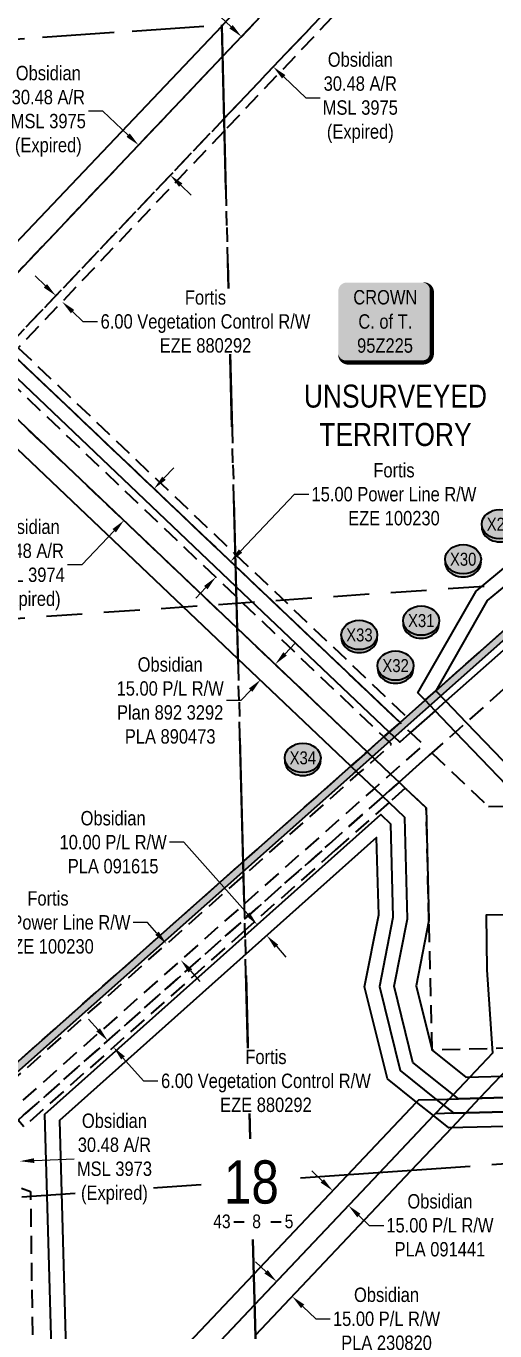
# Model space of a CAD drawing. Extents: x 624075 to 630566, y 5837004 to 5843820.
# Drawn here: x 624839 to 625165, y 5841017 to 5841924 of the extents above; entities that cross this region are included whole.
import ezdxf
from ezdxf.enums import TextEntityAlignment as Align

# ---------------------------------------------------------------- set-up
doc = ezdxf.new("R2010")
doc.units = 0
doc.header["$LTSCALE"] = 5
doc.header["$PDSIZE"] = 0.5
for name, pattern in [('foc-ACCESSROAD', [3.75, 2.5, -1.25]), ('foc-FLOWLINE', [3.75, 2.5, -1.25]), ('foc-LSD', [8, 5, -3]), ('foc-QUARTERLINE', [33, 25, -3, 2, -3]), ('foc-UNSURVEYED', [12.5, 10, -2.5])]:
    doc.linetypes.add(name, pattern=pattern)
doc.layers.get('Defpoints').update_dxf_attribs({"color": 9})
for name, color, linetype in [('10', 1, 'Continuous'), ('9', 3, 'Continuous'), ('AS-OWNER', 7, 'Continuous'), ('C-AR', 13, 'foc-ACCESSROAD'), ('C-RW', 13, 'Continuous'), ('C-WS', 13, 'foc-ACCESSROAD'), ('F-EZE', 190, 'foc-FLOWLINE'), ('L-SECLBL', 7, 'Continuous'), ('L-SECQ', 8, 'foc-QUARTERLINE'), ('L-SECTION-LSD', 7, 'foc-LSD'), ('L-UNS-T', 3, 'Continuous'), ('L-USEC', 7, 'foc-UNSURVEYED'), ('P-CROSSINGS', 250, 'Continuous'), ('P-TEMP-H', 41, 'Continuous'), ('P-TEMP_WORKSPACE', 46, 'Continuous')]:
    doc.layers.add(name, color=color, linetype=linetype)
for name, color, linetype, lineweight in [('C-AR-T', 13, 'Continuous', 9), ('C-RW-T', 13, 'Continuous', 9), ('F-EZE-T', 190, 'Continuous', 9)]:
    doc.layers.add(name, color=color, linetype=linetype, lineweight=lineweight)
doc.styles.add('80', font='ARIALN.TTF', dxfattribs={"height": 10})
doc.styles.add('80CG', font='ARIALN.TTF', dxfattribs={"height": 10})
doc.styles.add('80L', font='ARIALN.TTF', dxfattribs={"height": 10})
doc.styles.add('Crossing', font='ARIALN.TTF', dxfattribs={"height": 10})
doc.styles.add('SIMPLEX', font='ARIALN.TTF')
doc.dimstyles.new('Compass 5 000', dxfattribs={"dimscale": 5, "dimtxt": 9, "dimasz": 2, "dimexe": 0.2, "dimexo": 0.0625, "dimgap": 0.5, "dimtad": 0, "dimtih": 1, "dimtoh": 1, "dimzin": 0, "dimdsep": 46, "dimtxsty": '80CG', "dimcen": 0.1, "dimse1": 1, "dimse2": 1, "dimclrd": 256, "dimclrt": 256, "dimaunit": 1, "dimadec": 4, "dimazin": 0, "dimtfac": 0.06, "dimtofl": 0, "dimtmove": 0, "dimatfit": 1, "dimfxl": 0.2, "dimtolj": 1, "dimtzin": 0, "dimlwd": -1, "dimarcsym": 0})

# ---------------------------------------------------------------- blocks, each defined once
blk = doc.blocks.new('*D64')
at = {"layer": 'Defpoints', "color": 0, "transparency": 16777216}
for p in [(624950.94, 5841298.31), (624936.85, 5841285.82), (624960.89, 5841287.09)]:
    blk.add_point(p, dxfattribs=at)
at = {"layer": 'F-EZE-T', "transparency": 16777216}
for p, q in [((624923.58, 5841300.78), (624913.58, 5841300.78)), ((624930.22, 5841293.3), (624923.58, 5841300.78)), ((624953.44, 5841267.12), (624960.07, 5841259.63))]:
    blk.add_line(p, q, dxfattribs=at)
for points in [[(624931.47, 5841294.4), (624928.97, 5841292.19), (624936.85, 5841285.82)], [(624954.69, 5841268.22), (624952.19, 5841266.01), (624946.8, 5841274.6)]]:
    blk.add_solid(points, dxfattribs=at)
at = {"layer": 'F-EZE-T', "transparency": 16777216, "insert": (624854.44, 5841300.78), "char_height": 10, "attachment_point": 5, "style": '80CG'}
blk.add_mtext('\\A1;Fortis\\P15.00 Power Line R/W\\PEZE 100230', dxfattribs=at)
blk = doc.blocks.new('*D65')
at = {"layer": 'Defpoints', "color": 0, "transparency": 16777216}
for p in [(624981.42, 5841551.62), (625015.41, 5841519.34), (625005.07, 5841508.46)]:
    blk.add_point(p, dxfattribs=at)
at = {"layer": 'F-EZE-T', "transparency": 16777216}
for p, q in [((624988.31, 5841558.87), (625025.84, 5841598.37)), ((625025.84, 5841598.37), (625035.84, 5841598.37)), ((624964.2, 5841533.49), (624957.31, 5841526.24))]:
    blk.add_line(p, q, dxfattribs=at)
for points in [[(624987.1, 5841560.02), (624989.52, 5841557.72), (624981.42, 5841551.62)], [(624962.99, 5841534.64), (624965.41, 5841532.34), (624971.09, 5841540.74)]]:
    blk.add_solid(points, dxfattribs=at)
at = {"layer": 'F-EZE-T', "transparency": 16777216, "insert": (625094.98, 5841598.37), "char_height": 10, "attachment_point": 5, "style": '80CG'}
blk.add_mtext('\\A1;Fortis\\P15.00 Power Line R/W\\PEZE 100230', dxfattribs=at)
blk = doc.blocks.new('*D66')
at = {"layer": 'C-AR-T', "transparency": 16777216}
for p, q in [((625445.61, 5841760.42), (625438.97, 5841767.9)), ((625479.12, 5841722.64), (625485.76, 5841715.16)), ((625485.76, 5841715.16), (625495.76, 5841715.16))]:
    blk.add_line(p, q, dxfattribs=at)
for points in [[(625446.85, 5841761.52), (625444.36, 5841759.31), (625452.24, 5841752.94)], [(625480.37, 5841723.75), (625477.87, 5841721.54), (625472.48, 5841730.12)]]:
    blk.add_solid(points, dxfattribs=at)
at = {"layer": 'Defpoints', "color": 0, "transparency": 16777216}
for p in [(625452.24, 5841752.94), (624966.28, 5841321.79), (624986.52, 5841298.97)]:
    blk.add_point(p, dxfattribs=at)
at = {"layer": 'C-AR-T', "transparency": 16777216, "insert": (625523.68, 5841715.16), "char_height": 10, "attachment_point": 5, "style": '80CG'}
blk.add_mtext('\\A1;Obsidian\\P30.48 A/R\\PMSL 3158', dxfattribs=at)
blk = doc.blocks.new('*D69')
at = {"layer": 'Defpoints', "color": 0, "transparency": 16777216}
for p in [(624884.86, 5841208.78), (624899.96, 5841214.13), (624888.86, 5841204.28)]:
    blk.add_point(p, dxfattribs=at)
at = {"layer": 'F-EZE-T', "transparency": 16777216}
for p, q in [((624889.33, 5841226.11), (624882.69, 5841233.59)), ((624906.6, 5841206.66), (624920.81, 5841190.64)), ((624920.81, 5841190.64), (624930.81, 5841190.64))]:
    blk.add_line(p, q, dxfattribs=at)
for points in [[(624890.58, 5841227.22), (624888.08, 5841225.01), (624895.97, 5841218.63)], [(624907.84, 5841207.76), (624905.35, 5841205.55), (624899.96, 5841214.13)]]:
    blk.add_solid(points, dxfattribs=at)
at = {"layer": 'F-EZE-T', "transparency": 16777216, "insert": (625005.97, 5841190.64), "char_height": 10, "attachment_point": 5, "style": '80CG', "bg_fill": 3, "box_fill_scale": 1.1, "bg_fill_color": 256, "bg_fill_true_color": 13158600, "bg_fill_transparency": 0}
blk.add_mtext('\\A1;Fortis\\P6.00 Vegetation Control R/W\\PEZE 880292', dxfattribs=at)
blk = doc.blocks.new('*D71')
at = {"layer": 'C-RW-T', "transparency": 16777216}
for p, q in [((625019.3, 5841487.45), (625026.18, 5841494.71)), ((624995.37, 5841462.25), (624988.48, 5841455)), ((624988.48, 5841455), (624978.48, 5841455))]:
    blk.add_line(p, q, dxfattribs=at)
for points in [[(625018.09, 5841488.6), (625020.51, 5841486.31), (625012.41, 5841480.2)], [(624994.16, 5841463.4), (624996.58, 5841461.1), (625002.25, 5841469.5)]]:
    blk.add_solid(points, dxfattribs=at)
at = {"layer": 'Defpoints', "color": 0, "transparency": 16777216}
for p in [(624850.48, 5841633.96), (624840.32, 5841623.26), (625002.25, 5841469.5)]:
    blk.add_point(p, dxfattribs=at)
at = {"layer": 'C-RW-T', "transparency": 16777216, "insert": (624939.4, 5841455), "char_height": 10, "attachment_point": 5, "style": '80CG'}
blk.add_mtext('\\A1;Obsidian\\P15.00 P/L R/W\\PPlan 892 3292\\PPLA 890473', dxfattribs=at)
blk = doc.blocks.new('*D76')
at = {"layer": 'C-RW-T', "transparency": 16777216}
for p, q in [((624935.07, 5841609.45), (624941.96, 5841616.7)), ((624900.48, 5841573.02), (624877.91, 5841549.26)), ((624877.91, 5841549.26), (624867.91, 5841549.26))]:
    blk.add_line(p, q, dxfattribs=at)
for points in [[(624933.86, 5841610.6), (624936.28, 5841608.3), (624928.19, 5841602.2)], [(624899.27, 5841574.17), (624901.69, 5841571.87), (624907.36, 5841580.27)]]:
    blk.add_solid(points, dxfattribs=at)
at = {"layer": 'Defpoints', "color": 0, "transparency": 16777216}
for p in [(624940.16, 5841590.83), (624907.36, 5841580.27), (624919.34, 5841568.9)]:
    blk.add_point(p, dxfattribs=at)
at = {"layer": 'C-RW-T', "transparency": 16777216, "insert": (624840.01, 5841549.26), "char_height": 10, "attachment_point": 5, "style": '80CG'}
blk.add_mtext('\\A1;Obsidian\\P30.48 A/R\\PMSL 3974\\P(Expired)', dxfattribs=at)
blk = doc.blocks.new('*D115')
at = {"layer": 'C-AR-T', "transparency": 16777216}
for p, q in [((624981.72, 5841923.31), (624974.47, 5841930.2)), ((625018.33, 5841888.53), (625033.64, 5841873.97)), ((625033.64, 5841873.97), (625043.64, 5841873.97))]:
    blk.add_line(p, q, dxfattribs=at)
for points in [[(624982.86, 5841924.52), (624980.57, 5841922.1), (624988.96, 5841916.42)], [(625019.47, 5841889.73), (625017.18, 5841887.32), (625011.08, 5841895.41)]]:
    blk.add_solid(points, dxfattribs=at)
at = {"layer": 'Defpoints', "color": 0, "transparency": 16777216}
for p in [(624989.73, 5841917.23), (625011.08, 5841895.41), (625011.84, 5841896.22)]:
    blk.add_point(p, dxfattribs=at)
at = {"layer": 'C-AR-T', "transparency": 16777216, "insert": (625071.59, 5841873.97), "char_height": 10, "attachment_point": 5, "style": '80CG'}
blk.add_mtext('\\A1;Obsidian\\P30.48 A/R\\PMSL 3975\\P(Expired)', dxfattribs=at)
blk = doc.blocks.new('*D116')
at = {"layer": 'C-RW-T', "transparency": 16777216}
for p, q in [((625045.15, 5841121.17), (625037.89, 5841128.05)), ((625070.58, 5841097.12), (625077.85, 5841090.25)), ((625077.85, 5841090.25), (625087.85, 5841090.25))]:
    blk.add_line(p, q, dxfattribs=at)
for points in [[(625046.3, 5841122.38), (625044.01, 5841119.96), (625052.42, 5841114.3)], [(625071.73, 5841098.33), (625069.44, 5841095.91), (625063.32, 5841103.99)]]:
    blk.add_solid(points, dxfattribs=at)
at = {"layer": 'Defpoints', "color": 0, "transparency": 16777216}
for p in [(625054.24, 5841116.22), (625063.32, 5841103.99), (625065.13, 5841105.91)]:
    blk.add_point(p, dxfattribs=at)
at = {"layer": 'C-RW-T', "transparency": 16777216, "insert": (625126.93, 5841090.25), "char_height": 10, "attachment_point": 5, "style": '80CG'}
blk.add_mtext('\\A1;Obsidian\\P15.00 P/L R/W\\PPLA 091441', dxfattribs=at)
blk = doc.blocks.new('*D121')
at = {"layer": 'C-RW-T', "transparency": 16777216}
for p, q in [((624844.83, 5841135.28), (624872.73, 5841136.45)), ((624793.81, 5841133.13), (624783.81, 5841132.7))]:
    blk.add_line(p, q, dxfattribs=at)
for points in [[(624793.74, 5841134.79), (624793.88, 5841131.46), (624803.8, 5841133.55)], [(624844.76, 5841136.94), (624844.9, 5841133.61), (624834.84, 5841134.85)]]:
    blk.add_solid(points, dxfattribs=at)
at = {"layer": 'Defpoints', "color": 0, "transparency": 16777216}
for p in [(624834.84, 5841134.85), (624804.27, 5841122.25), (624835.32, 5841123.56)]:
    blk.add_point(p, dxfattribs=at)
at = {"layer": 'C-RW-T', "transparency": 16777216, "insert": (624900.64, 5841136.45), "char_height": 10, "attachment_point": 5, "style": '80CG', "bg_fill": 3, "box_fill_scale": 1.1, "bg_fill_color": 256, "bg_fill_true_color": 13158600, "bg_fill_transparency": 0}
blk.add_mtext('\\A1;Obsidian\\P30.48 A/R\\PMSL 3973\\P(Expired)', dxfattribs=at)
blk = doc.blocks.new('*D122')
at = {"layer": 'C-RW-T', "transparency": 16777216}
for p, q in [((624948.83, 5841356.51), (624938.83, 5841356.51)), ((624993.28, 5841306.61), (624948.83, 5841356.51)), ((625013.24, 5841284.21), (625019.89, 5841276.74))]:
    blk.add_line(p, q, dxfattribs=at)
for points in [[(624994.52, 5841307.72), (624992.03, 5841305.51), (624999.93, 5841299.15)], [(625014.48, 5841285.32), (625011.99, 5841283.1), (625006.59, 5841291.68)]]:
    blk.add_solid(points, dxfattribs=at)
at = {"layer": 'Defpoints', "color": 0, "transparency": 16777216}
for p in [(624999.93, 5841299.15), (625000.14, 5841299.33), (625006.79, 5841291.86)]:
    blk.add_point(p, dxfattribs=at)
at = {"layer": 'C-RW-T', "transparency": 16777216, "insert": (624899.75, 5841356.51), "char_height": 10, "attachment_point": 5, "style": '80CG'}
blk.add_mtext('\\A1;Obsidian\\P10.00 P/L R/W\\PPLA 091615', dxfattribs=at)
blk = doc.blocks.new('L-SECLBL')
at = {"layer": '9', "color": 7}
for p, q in [((-5.08, -27.83), (-12.29, -27.83)), ((20.7, -27.83), (13.5, -27.83))]:
    blk.add_line(p, q, dxfattribs=at)
at = {"layer": '10', "color": 2, "style": 'SIMPLEX'}
blk.add_attdef('SEC', text='', height=30, dxfattribs=at).set_placement((0, 0), align=Align.MIDDLE)
at = {"layer": '10', "color": 5, "style": '80L'}
blk.add_attdef('TWP', text='', height=9.5, dxfattribs=at).set_placement((-14.43, -27.37), align=Align.MIDDLE_RIGHT)
blk.add_attdef('RGE', text='', height=9.5, dxfattribs=at).set_placement((3.62, -27.37), align=Align.MIDDLE_CENTER)
blk.add_attdef('MER', text='', height=9.5, dxfattribs=at).set_placement((23.17, -27.37), align=Align.MIDDLE_LEFT)
blk = doc.blocks.new('*D137')
at = {"layer": 'Defpoints', "color": 0, "transparency": 16777216}
for p in [(624859.02, 5841735.37), (624864.28, 5841732.2), (624863.37, 5841731.24)]:
    blk.add_point(p, dxfattribs=at)
at = {"layer": 'F-EZE-T', "transparency": 16777216}
for p, q in [((624852.68, 5841743.22), (624845.43, 5841750.11)), ((624871.53, 5841725.31), (624878.78, 5841718.42)), ((624878.78, 5841718.42), (624888.78, 5841718.42))]:
    blk.add_line(p, q, dxfattribs=at)
for points in [[(624853.83, 5841744.43), (624851.53, 5841742.01), (624859.93, 5841736.33)], [(624872.68, 5841726.52), (624870.39, 5841724.1), (624864.28, 5841732.2)]]:
    blk.add_solid(points, dxfattribs=at)
at = {"layer": 'F-EZE-T', "transparency": 16777216, "insert": (624963.94, 5841718.42), "char_height": 10, "attachment_point": 5, "style": '80CG', "bg_fill": 3, "box_fill_scale": 1.1, "bg_fill_color": 256, "bg_fill_true_color": 13158600, "bg_fill_transparency": 0}
blk.add_mtext('\\A1;Fortis\\P6.00 Vegetation Control R/W\\PEZE 880292', dxfattribs=at)
blk = doc.blocks.new('*U130')
h = blk.add_hatch(color=255)
edge = h.paths.add_edge_path()
edge.add_line((-26.5, -28.5), (26.5, -28.5))
edge.add_arc((26.5, -22.5), 6, 270, 360)
edge.add_line((32.5, -22.5), (32.5, 21))
edge.add_arc((26.5, 21), 6, 0, 90)
edge.add_line((26.5, 27), (-26.5, 27))
edge.add_arc((-26.5, 21), 6, 90, 180)
edge.add_line((-32.5, 21), (-32.5, -22.5))
edge.add_arc((-26.5, -22.5), 6, 180, 270)
at = {"color": 14, "flags": 128}
blk.add_lwpolyline([(-26.5, -28.5, 3, 3, 0), (26.5, -28.5, 3, 3, 0.414214), (32.5, -22.5, 3, 3, 0), (32.5, 21, 3, 0, 0.414214), (26.5, 27, 0, 0, 0), (-26.5, 27, 0, 0, 0.414214), (-32.5, 21, 0, 0, 0), (-32.5, -22.5, 0, 3, 0.414214)], format="xyseb", close=True, dxfattribs=at)
at = {"color": 14, "style": '80'}
blk.add_attdef('ENTER_TEXT_001', (-26.85, -4.92), '', height=10, dxfattribs=at)
blk = doc.blocks.new('xing2')
h = blk.add_hatch(color=50)
h.dxf.hatch_style = 1
edge = h.paths.add_edge_path()
edge.add_ellipse((0, 0), major_axis=(-12.5, 0), ratio=0.816297, start_angle=0, end_angle=360)
h = blk.add_hatch(color=250)
h.dxf.hatch_style = 1
edge = h.paths.add_edge_path()
edge.add_ellipse((0, -2.05), major_axis=(-12.5, 0), ratio=0.816297, start_angle=0, end_angle=180)
edge.add_line((12.5, -2.05), (12.5, 0))
edge.add_ellipse((0, 0), major_axis=(-12.5, 0), ratio=0.816297, start_angle=0, end_angle=180, ccw=False)
edge.add_line((-12.5, 0), (-12.5, -2.05))
at = {"color": 250}
blk.add_ellipse((0, 0), major_axis=(-12.5, 0), ratio=0.816297, dxfattribs=at)
blk.add_ellipse((0, -2.05), major_axis=(-12.5, 0), ratio=0.816297, start_param=0, end_param=3.141593, dxfattribs=at)
at = {"color": 250, "style": 'Crossing'}
blk.add_attdef('CROSSING', text='', height=9, dxfattribs=at).set_placement((0.09, 0.02), align=Align.MIDDLE_CENTER)
at = {"color": 250, "style": 'Crossing', "flags": 1}
for tag, p in [('OWNER', (0.09, -12.49)), ('DESCRIPTION', (0.09, -25.77)), ('LOCATION', (0.09, -39.3)), ('DWG_REF', (0.09, -52.84))]:
    blk.add_attdef(tag, text='', height=9, dxfattribs=at).set_placement(p, align=Align.MIDDLE_CENTER)
blk = doc.blocks.new('*D212')
at = {"layer": 'C-RW-T', "transparency": 16777216}
for p, q in [((625006.08, 5841058.04), (624998.82, 5841064.92)), ((625031.52, 5841033.98), (625040.73, 5841025.27)), ((625040.73, 5841025.27), (625050.73, 5841025.27))]:
    blk.add_line(p, q, dxfattribs=at)
for points in [[(625007.23, 5841059.25), (625004.94, 5841056.83), (625013.35, 5841051.17)], [(625032.66, 5841035.2), (625030.37, 5841032.77), (625024.25, 5841040.86)]]:
    blk.add_solid(points, dxfattribs=at)
at = {"layer": 'Defpoints', "color": 0, "transparency": 16777216}
for p in [(625035.74, 5841074.84), (625046.64, 5841064.53), (625024.25, 5841040.86)]:
    blk.add_point(p, dxfattribs=at)
at = {"layer": 'C-RW-T', "transparency": 16777216, "insert": (625089.81, 5841025.27), "char_height": 10, "attachment_point": 5, "style": '80CG'}
blk.add_mtext('\\A1;Obsidian\\P15.00 P/L R/W\\PPLA 230820', dxfattribs=at)
blk = doc.blocks.new('*D215')
at = {"layer": 'C-AR-T', "transparency": 16777216}
for p, q in [((624892.63, 5841864.58), (624882.63, 5841864.58)), ((624910.16, 5841847.94), (624892.63, 5841864.58)), ((624946.76, 5841813.2), (624954.01, 5841806.31))]:
    blk.add_line(p, q, dxfattribs=at)
for points in [[(624911.31, 5841849.15), (624909.01, 5841846.73), (624917.41, 5841841.06)], [(624947.91, 5841814.41), (624945.61, 5841811.99), (624939.51, 5841820.08)]]:
    blk.add_solid(points, dxfattribs=at)
at = {"layer": 'Defpoints', "color": 0, "transparency": 16777216}
for p in [(624917.41, 5841841.06), (624919.94, 5841843.72), (624942.03, 5841822.75)]:
    blk.add_point(p, dxfattribs=at)
at = {"layer": 'C-AR-T', "transparency": 16777216, "insert": (624854.68, 5841864.58), "char_height": 10, "attachment_point": 5, "style": '80CG'}
blk.add_mtext('\\A1;Obsidian\\P30.48 A/R\\PMSL 3975\\P(Expired)', dxfattribs=at)

msp = doc.modelspace()

# ---------------------------------------------------------------- hatches: boundary and pattern name
at = {"layer": 'P-TEMP-H'}
h = msp.add_hatch(color=256, dxfattribs=at)
h.dxf.hatch_style = 1
h.paths.add_polyline_path([(626146.972, 5837443.751), (626146.972, 5837438.753), (626166.965, 5837438.753), (626224.004, 5837431.653), (626243.169, 5837585.622), (626233.959, 5837949.053), (626231.8, 5838034.23), (626231.637, 5838044.604), (626217.476, 5838047.906), (626192.914, 5838053.632), (626168.224, 5838059.389), (626148.846, 5838064.598), (626126.735, 5838070.541), (626120.02, 5838073.358), (626066.392, 5838095.862), (626034.974, 5838117.397), (626016.465, 5838143.526), (626006.745, 5838177.961), (626001.353, 5838249.593), (625977.662, 5838378.714), (625947.35, 5838459.403), (625904.912, 5838538.206), (625897.192, 5838552.542), (625873.592, 5838582.481), (625863.508, 5838595.275), (625834.479, 5838617.974), (625827.535, 5838623.403), (625820.979, 5838625.255), (625789.861, 5838634.045), (625788.714, 5838634.369), (625756.415, 5838643.492), (625740.16, 5838648.083), (625710.207, 5838671.474), (625705.365, 5838696.723), (625702.97, 5838732.53), (625698.478, 5838799.717), (625692.894, 5838854.433), (625685.696, 5838889.503), (625669.945, 5838919.941), (625615.201, 5838963.715), (625535.375, 5839015.448), (625523.932, 5839030.241), (625499.608, 5839095.12), (625469.377, 5839178.902), (625441.079, 5839232.735), (625434.25, 5839245.727), (625426.315, 5839265.348), (625424.704, 5839269.331), (625413.136, 5839297.937), (625412.539, 5839299.411), (625224.707, 5839504.989), (625132.612, 5839605.789), (625122.618, 5839616.727), (625068.186, 5839676.304), (625054.684, 5839691.083), (625031.923, 5839715.997), (624532.487, 5840262.62), (624506.503, 5840291.058), (624434.39, 5840369.985), (624424.273, 5840381.058), (624365.831, 5840445.021), (624352.844, 5840459.231), (624392.625, 5840495.53), (624409.07, 5840512.876), (624501.284, 5840555.496), (624522.002, 5840577.34), (624812.151, 5840884.072), (624815.187, 5840926.185), (624808.861, 5841137.063), (624807.821, 5841174.517), (625068.366, 5841405.676), (625067.508, 5841404.923), (625187.406, 5841511.282), (625331.524, 5841639.139), (625678.972, 5841947.4), (625954.053, 5842191.456), (626028.823, 5842257.79), (626289.176, 5842488.777), (626597.923, 5842762.709), (626601.125, 5842765.55), (626871.997, 5843005.873), (627013.797, 5843131.681), (627394.954, 5843469.852), (627476.425, 5843542.136), (627579.461, 5843629.016), (627595.899, 5843609.521), (627807.119, 5843368.502), (627912.819, 5843406.904), (627967.027, 5843414.89), (628230.311, 5843232.542), (628315.153, 5843173.781), (628393.275, 5843122.374), (628460.671, 5843078.024), (628653.288, 5843395.538), (628765.077, 5843342.231), (628887.206, 5843339.246), (629211.708, 5843376.773), (629377.481, 5843423.741), (629453.63, 5843473.599), (629463.418, 5843558.632), (629455.324, 5843594.326), (629450.449, 5843593.221), (629458.355, 5843558.357), (629448.933, 5843476.497), (629375.383, 5843428.342), (629210.734, 5843381.692), (628886.979, 5843344.252), (628766.266, 5843347.201), (628651.36, 5843401.995), (628459.087, 5843085.049), (628396.049, 5843126.532), (628317.95, 5843177.924), (628233.157, 5843236.651), (627968.251, 5843420.123), (627911.589, 5843411.774), (627808.625, 5843374.367), (627599.69, 5843612.78), (627580.109, 5843636.002), (627473.155, 5843545.916), (627391.636, 5843473.591), (627010.48, 5843135.42), (626868.68, 5843009.612), (626598.043, 5842769.497), (626285.859, 5842492.516), (626025.506, 5842261.529), (625950.736, 5842195.195), (625675.655, 5841951.138), (625328.207, 5841642.878), (625196.525, 5841526.047), (625103.713, 5841443.718), (625099.206, 5841439.719), (625091.65, 5841433.016), (625087.931, 5841429.729), (625080.041, 5841422.752), (625076.282, 5841419.429), (625065.049, 5841409.415), (624802.76, 5841176.709), (624803.865, 5841136.919), (624810.183, 5840926.29), (624807.294, 5840886.21), (624518.371, 5840580.774), (624498.317, 5840559.631), (624406.101, 5840517.01), (624389.256, 5840499.222), (624345.782, 5840459.554), (624362.141, 5840441.649), (624420.583, 5840377.686), (624430.7, 5840366.614), (624502.813, 5840287.687), (624528.797, 5840259.248), (625028.233, 5839712.625), (625050.994, 5839687.711), (625064.496, 5839672.932), (625118.928, 5839613.356), (625128.922, 5839602.417), (625221.017, 5839501.617), (625408.243, 5839296.704), (625408.502, 5839296.063), (625420.071, 5839267.457), (625421.682, 5839263.474), (625429.71, 5839243.622), (625436.655, 5839230.41), (625464.793, 5839176.881), (625494.917, 5839093.394), (625519.517, 5839027.78), (625531.942, 5839011.716), (625612.274, 5838959.655), (625665.994, 5838916.701), (625680.939, 5838887.821), (625687.947, 5838853.675), (625693.496, 5838799.297), (625697.983, 5838732.196), (625700.398, 5838696.083), (625705.652, 5838668.69), (625737.857, 5838643.539), (625755.056, 5838638.682), (625787.355, 5838629.559), (625788.502, 5838629.235), (625819.621, 5838620.445), (625825.231, 5838618.86), (625831.401, 5838614.037), (625859.955, 5838591.709), (625869.667, 5838579.387), (625892.997, 5838549.789), (625900.511, 5838535.836), (625942.789, 5838457.33), (625972.827, 5838377.374), (625996.389, 5838248.953), (626001.799, 5838177.086), (626011.889, 5838141.339), (626031.411, 5838113.78), (626063.988, 5838091.451), (626118.086, 5838068.75), (626125.112, 5838065.802), (626147.549, 5838059.771), (626167.007, 5838054.541), (626191.779, 5838048.765), (626216.342, 5838043.038), (626226.701, 5838040.623), (626226.803, 5838034.128), (626228.962, 5837948.926), (626238.163, 5837585.869), (626219.661, 5837437.23), (626167.274, 5837443.751)])

# ---------------------------------------------------------------- linework, layer by layer
at = {"layer": 'C-AR', "flags": 128}
msp.add_lwpolyline([(624246.993, 5840642.852), (624212.794, 5840612.503), (624209.032, 5840616.619), (624206.638, 5840619.136), (624201.695, 5840624.662), (624199.116, 5840627.48), (624192.222, 5840635.026), (624205.922, 5840647.189), (624226.419, 5840665.371), (624717.576, 5841101.131), (624741.267, 5841122.152), (624746.42, 5841126.724), (624749.768, 5841129.694), (624751.074, 5841130.853), (624762.668, 5841141.139), (624763.959, 5841142.285), (624990.146, 5841342.959), (625029.632, 5841377.992), (625040.849, 5841387.943), (625065.049, 5841409.415), (625076.282, 5841419.429), (625091.65, 5841433.016), (625099.206, 5841439.719), (625103.713, 5841443.718), (625116.613, 5841455.163), (625124.14, 5841461.841), (625196.306, 5841525.867), (625211.108, 5841539), (625220.877, 5841547.667), (625328.034, 5841642.739), (625505.788, 5841800.445), (625622.845, 5841904.3), (625660.393, 5841937.614), (625675.604, 5841951.109), (625702.426, 5841974.907), (625783.995, 5842047.275), (625813.493, 5842073.447), (625941.658, 5842187.157), (625946.153, 5842191.145), (625953.689, 5842197.83), (625968.991, 5842211.405), (625970.072, 5842212.363), (625971.176, 5842172.575), (625964.691, 5842166.822), (625957.103, 5842160.088), (625814.524, 5842033.59), (625785.026, 5842007.419), (625752.276, 5841978.362), (625643.085, 5841881.487), (625622.373, 5841863.11), (625614.822, 5841856.411), (625614.331, 5841855.976), (625590.31, 5841834.663), (625526.03, 5841777.632), (625222.25, 5841508.114), (625212.48, 5841499.446), (625197.678, 5841486.314), (625145.26, 5841439.808), (625137.733, 5841433.13), (625121.396, 5841418.635), (625098.5, 5841398.321), (625087.24, 5841388.332), (625049.899, 5841355.202), (624991.17, 5841303.097), (624837.468, 5841166.732), (624833.641, 5841163.336), (624803.865, 5841136.919), (624798.003, 5841131.718), (624797.038, 5841130.861), (624795.826, 5841129.786), (624784.155, 5841119.43), (624782.929, 5841118.342), (624767.422, 5841104.584), (624246.993, 5840642.852)], close=True, dxfattribs=at)
at = {"layer": 'C-AR'}
msp.add_lwpolyline([(624825.334, 5841699.916), (624984.872, 5841548.347), (625099.206, 5841439.719), (625091.65, 5841433.016), (625087.938, 5841429.723), (625080.022, 5841422.747), (625076.282, 5841419.429), (624985.979, 5841505.226), (624782.219, 5841698.815)], dxfattribs=at)
at = {"layer": 'C-RW'}
for points in [[(625105.377, 5842839.124), (625107.766, 5842739.28), (625120.307, 5842215.118), (625123.225, 5842093.161), (625087.737, 5842020.382), (624998.194, 5841926.137), (624975.776, 5841902.539), (624803.292, 5841720.886)], [(624796.491, 5841735.606), (624975.232, 5841923.737), (624976.057, 5841924.606), (625075.273, 5842029.035), (625108.147, 5842096.451), (625092.791, 5842738.243), (625090.401, 5842838.11)], [(625180.898, 5841179.29), (625139.91, 5841178.235), (625108.211, 5841203.558), (625095.11, 5841256.448), (625104.306, 5841303.303), (625102.598, 5841373.741), (625091.609, 5841384.182), (625087.24, 5841388.332), (625081.358, 5841393.921), (625070.441, 5841404.293), (625065.049, 5841409.415), (624986.523, 5841484.023), (624761.02, 5841698.273)], [(624782.219, 5841698.815), (624985.979, 5841505.226), (625076.308, 5841419.404), (625081.702, 5841414.28), (625092.619, 5841403.907), (625098.5, 5841398.321), (625102.867, 5841394.172), (625117.439, 5841380.327), (625119.338, 5841302.026), (625110.464, 5841256.825), (625121.543, 5841212.101), (625144.995, 5841193.367), (625179.891, 5841194.262)], [(624825.334, 5841699.916), (624984.872, 5841548.347), (625099.206, 5841439.719), (625103.713, 5841443.718), (625116.613, 5841455.163), (625124.14, 5841461.841), (625196.306, 5841525.867)], [(625196.759, 5841512.814), (625131.11, 5841454.569), (625123.583, 5841447.892), (625106.528, 5841432.762), (625105.885, 5841432.19), (625098.973, 5841426.058), (625091.65, 5841433.016), (624985.237, 5841534.113), (624818.403, 5841692.623)], [(625173.386, 5841395.933), (625137.733, 5841433.13), (625123.583, 5841447.892), (625116.613, 5841455.163), (625111.692, 5841460.298), (625152.03, 5841531.13), (625194.896, 5841566.504)], [(625195.336, 5841553.83), (625159.854, 5841524.549), (625124.14, 5841461.841), (625131.11, 5841454.569), (625145.26, 5841439.808), (625183.394, 5841400.025)], [(624859.617, 5840907.795), (624852.236, 5841167.565), (625085.947, 5841375.751), (625092.695, 5841369.347), (625094.276, 5841304.155), (625084.864, 5841256.197), (625099.314, 5841197.859), (625124.379, 5841177.836), (625136.518, 5841168.139), (625181.155, 5841169.286)], [(625182.243, 5841159.305), (625133.125, 5841158.043), (625122.485, 5841166.543), (625110.725, 5841175.938), (625090.418, 5841192.16), (625074.618, 5841255.945), (625084.457, 5841306.082), (625083.682, 5841328.288), (625082.95, 5841359.709), (624862.367, 5841163.19), (624869.499, 5840912.213)], [(624876.047, 5840906.023), (624998.054, 5841035.004), (625084.662, 5841126.558), (625115.585, 5841159.248), (625122.485, 5841166.543), (625123.682, 5841167.809), (625129.385, 5841173.838), (625133.387, 5841178.068), (625136.285, 5841181.131), (625147.931, 5841193.443), (625163.807, 5841210.226), (625163.61, 5841213.12), (625159.889, 5841267.787), (625159.428, 5841306.097), (625174.452, 5841306.277), (625174.896, 5841268.499), (625178.598, 5841213.483), (625179.192, 5841204.649), (625169.105, 5841193.985), (625154.562, 5841178.612), (625144.858, 5841168.353), (625135.154, 5841158.096), (625106.772, 5841128.088), (624998.6, 5841013.741)], [(624874.12, 5840925.81), (624997.508, 5841056.249), (625062.567, 5841125.03), (625110.725, 5841175.938), (625112.224, 5841177.523), (625124.379, 5841177.836), (625139.91, 5841178.235), (625180.898, 5841179.29)], [(625181.155, 5841169.286), (625136.518, 5841168.139), (625123.682, 5841167.809), (625122.485, 5841166.543), (625084.66, 5841126.559), (624998.054, 5841035.003), (624876.049, 5840906.026)]]:
    msp.add_lwpolyline(points, dxfattribs=at)
at = {"layer": 'C-WS'}
msp.add_lwpolyline([(625243.42, 5842169.712), (625245.182, 5842096.079), (625191.826, 5842094.802), (625176.581, 5842094.437), (625164.314, 5842094.144), (625157.556, 5842093.982), (625113.088, 5842002.786), (625043.227, 5841929.253), (624976.883, 5841859.426), (624829.471, 5841704.271), (624825.334, 5841699.916), (624803.305, 5841720.854), (624975.776, 5841902.539), (624998.194, 5841926.138), (625087.737, 5842020.382), (625123.225, 5842093.161), (625120.307, 5842215.118), (625151.101, 5842215.855), (625181.285, 5842216.577), (625242.264, 5842218.036), (625243.019, 5842186.49), (625243.42, 5842169.712)], close=True, dxfattribs=at)
msp.add_lwpolyline([(625178.598, 5841213.483), (625121.543, 5841212.101), (625119.34, 5841302.025), (625117.439, 5841380.327), (625102.867, 5841394.172), (625098.5, 5841398.321), (625121.396, 5841418.635), (625160.616, 5841381.374), (625173.557, 5841381.687)], dxfattribs=at)
at = {"layer": 'F-EZE'}
for points in [[(625103.713, 5841443.718), (625099.206, 5841439.719), (624984.872, 5841548.347), (624825.334, 5841699.916), (624829.471, 5841704.271), (624976.883, 5841859.426), (625043.227, 5841929.253), (625113.088, 5842002.786), (625157.556, 5842093.982), (625164.314, 5842094.144), (625118.078, 5841999.322), (625052.09, 5841929.867), (624977.101, 5841850.939), (624833.823, 5841700.136), (624984.654, 5841556.834), (625103.713, 5841443.718)], [(624991.371, 5841295.25), (624837.656, 5841158.847), (624833.641, 5841163.336), (624837.468, 5841166.732), (624991.17, 5841303.097), (625049.899, 5841355.202), (625087.24, 5841388.332), (625098.5, 5841398.321), (625102.867, 5841394.172), (625091.609, 5841384.182), (625053.889, 5841350.716), (624991.371, 5841295.25)]]:
    msp.add_lwpolyline(points, close=True, dxfattribs=at)
at = {"layer": 'F-EZE', "flags": 128}
for points in [[(624103.701, 5840731.929), (624175.594, 5840653.242), (624192.223, 5840635.029), (624199.116, 5840627.482), (624201.696, 5840624.662), (624206.638, 5840619.136), (624209.033, 5840616.621), (624212.795, 5840612.507), (624296.026, 5840521.423), (624330.067, 5840551.921), (624398.585, 5840613.306), (624516.877, 5840616.303), (624526.275, 5840616.542), (624810.103, 5840912.408), (624829.679, 5840932.816), (624827.399, 5841103.117), (624813.729, 5841107.792), (624804.587, 5841110.927), (624798.523, 5841113.003), (624782.929, 5841118.342), (624749.768, 5841129.694), (624700.042, 5841146.719), (624690.33, 5841150.044), (624384.857, 5841254.645), (624389.717, 5841268.839), (624698.432, 5841163.132), (624708.144, 5841159.806), (624762.668, 5841141.139), (624770.646, 5841138.408), (624990.394, 5841333.3), (625070.441, 5841404.293), (625081.702, 5841414.279), (625093.334, 5841424.596), (625087.938, 5841429.723), (624985.417, 5841527.127), (624792.921, 5841710.02), (624782.015, 5841720.371), (624709.328, 5841789.434), (624702.483, 5841795.938), (624691.795, 5841784.726), (624675.292, 5841767.417), (624664.534, 5841777.64), (624681.006, 5841794.977), (624691.676, 5841806.206), (624594.854, 5841898.188), (624594.838, 5841898.203)], [(624615.148, 5841899.61), (624615.164, 5841899.594), (624712.367, 5841807.243), (624718.06, 5841801.836), (624792.354, 5841731.249), (624803.312, 5841720.838), (624825.334, 5841699.916), (624984.872, 5841548.347), (625099.206, 5841439.719), (625106.528, 5841432.762), (625115.522, 5841424.218), (625092.619, 5841403.907), (625081.358, 5841393.92), (624990.897, 5841313.701), (624786.938, 5841132.83), (624795.826, 5841129.786), (624798.079, 5841129.015), (624804.142, 5841126.938), (624834.945, 5841116.391), (624842.26, 5841113.887), (624842.315, 5841109.773), (624844.763, 5840926.866), (624840.338, 5840922.254), (624810.687, 5840891.344), (624482.224, 5840548.972), (624471.399, 5840559.361), (624511.513, 5840601.159), (624404.485, 5840598.449), (624399.501, 5840593.985), (624340.182, 5840540.85), (624306.14, 5840510.353), (624309.72, 5840506.435), (624302.288, 5840499.649), (624207.026, 5840603.919), (624201.508, 5840609.958), (624196.227, 5840615.737), (624191.602, 5840620.799), (624179.061, 5840634.526), (624175.985, 5840637.893), (624168.164, 5840646.453), (624158.445, 5840657.089), (624104.092, 5840716.579)]]:
    msp.add_lwpolyline(points, dxfattribs=at)
at = {"layer": 'L-SECQ'}
for p, q in [((624995.09, 5841150.41), (624975.211, 5841924.549)), ((624975.232, 5841923.737), (624995.09, 5841150.41)), ((625806.511, 5841176.554), (625029.997, 5841123.142)), ((624960.987, 5841118.395), (624185.206, 5841065.033)), ((624996.909, 5841080.434), (625016.946, 5840316.331)), ((625016.946, 5840316.331), (624996.909, 5841080.434))]:
    msp.add_line(p, q, dxfattribs=at)
at = {"layer": 'L-SECTION-LSD', "flags": 128}
msp.add_lwpolyline([(624174.96, 5841466.788), (625796.115, 5841578.618)], dxfattribs=at)
at = {"layer": 'L-USEC'}
msp.add_line((624164.679, 5841868.851), (624975.211, 5841924.549), dxfattribs=at)
at = {"layer": 'P-TEMP_WORKSPACE', "flags": 128}
for points in [[(626598.043, 5842769.497), (626285.859, 5842492.516), (626025.506, 5842261.529), (625950.736, 5842195.195), (625675.655, 5841951.138), (625328.207, 5841642.878), (625196.525, 5841526.047), (625103.713, 5841443.718), (625099.206, 5841439.719), (625091.65, 5841433.016), (625087.931, 5841429.729), (625080.041, 5841422.752), (625076.282, 5841419.429), (625065.049, 5841409.415), (624802.76, 5841176.709), (624803.865, 5841136.919), (624810.183, 5840926.29)], [(624815.187, 5840926.185), (624808.861, 5841137.063), (624807.821, 5841174.517), (625068.366, 5841405.676), (625067.508, 5841404.923), (625187.406, 5841511.282), (625331.524, 5841639.139), (625678.972, 5841947.4), (625954.053, 5842191.456), (626028.823, 5842257.79), (626289.176, 5842488.777), (626597.923, 5842762.709)]]:
    msp.add_lwpolyline(points, dxfattribs=at)

# ---------------------------------------------------------------- block references
at = {"layer": 'AS-OWNER'}
ref = msp.add_blockref('*U130', (625088.776, 5841718.524), dxfattribs=at)
ref.add_attrib('ENTER_TEXT_001', 'CROWN', (625066.716, 5841730.296), dxfattribs={"layer": '0', "color": 14, "height": 10, "style": '80'})
ref.add_attrib('ENTER_TEXT_002', 'C. of T.', (625070.212, 5841713.452), dxfattribs={"layer": '0', "color": 14, "height": 10, "style": '80'})
ref.add_attrib('ENTER_TEXT_003', '95Z225', (625069.359, 5841696.745), dxfattribs={"layer": '0', "color": 14, "height": 10, "style": '80'})
at = {"layer": 'L-SECLBL', "color": 4}
msp.add_blockref('L-SECLBL', (624995.86, 5841120.418), dxfattribs=at).add_auto_attribs({'SEC': '18', 'TWP': '43', 'RGE': '8', 'MER': '5'})
at = {"layer": 'P-CROSSINGS', "color": 2, "xscale": 0.999643, "yscale": 0.999643, "zscale": 0.999643}
for p, values in [((625168.58, 5841577.57), {'CROSSING': 'X29'}), ((625096.047, 5841479.265), {'CROSSING': 'X32'}), ((625031.556, 5841415.176), {'CROSSING': 'X34'})]:
    msp.add_blockref('xing2', p, dxfattribs=at).add_auto_attribs(values)
at = {"layer": 'P-CROSSINGS', "color": 4}
for p, values in [((625143.021, 5841553.199), {'CROSSING': 'X30'}), ((625113.863, 5841510.532), {'CROSSING': 'X31'}), ((625070.882, 5841500.591), {'CROSSING': 'X33'})]:
    msp.add_blockref('xing2', p, dxfattribs=at).add_auto_attribs(values)

# ---------------------------------------------------------------- texts
at = {"layer": 'L-UNS-T', "color": 3, "insert": (625096.018, 5841653.147), "char_height": 16, "attachment_point": 5, "style": '80L'}
msp.add_mtext_dynamic_manual_height_columns('UNSURVEYED TERRITORY', width=126.41375, gutter_width=47.5, heights=[0], dxfattribs=at)

# ---------------------------------------------------------------- dimensions: what is measured, and where the dimension line sits
at = {"layer": 'C-AR-T', "color": 1}
for base, p1, p2, angle, text, picture, middle in [((625011.076, 5841895.414), (624989.728, 5841917.226), (625011.839, 5841896.217), 316.465216, 'Obsidian\\P30.48 A/R\\PMSL 3975\\P(Expired)', '*D115', (625071.591, 5841873.971)), ((625452.243, 5841752.936), (624986.522, 5841298.973), (624966.281, 5841321.787), 131.579726, 'Obsidian\\P30.48 A/R\\PMSL 3158', '*D66', (625523.683, 5841715.162))]:
    dim = msp.add_linear_dim(base=base, p1=p1, p2=p2, angle=angle, text=text, dimstyle='Compass 5 000', dxfattribs=at)
    dim.commit()
    dim.dimension.update_dxf_attribs({"geometry": picture, "text_midpoint": middle, "dimtype": 161})
at = {"layer": 'C-AR-T', "color": 2}
dim = msp.add_linear_dim(base=(624917.411, 5841841.056), p1=(624942.034, 5841822.746), p2=(624919.94, 5841843.72), angle=136.490338, text='Obsidian\\P30.48 A/R\\PMSL 3975\\P(Expired)', dimstyle='Compass 5 000', dxfattribs=at)
dim.commit()
dim.dimension.update_dxf_attribs({"geometry": '*D215', "text_midpoint": (624854.684, 5841864.58), "dimtype": 161})
at = {"layer": 'C-RW-T', "color": 1}
for base, p1, p2, angle, text, picture, middle in [((625002.253, 5841469.503), (624850.48, 5841633.962), (624840.32, 5841623.262), 226.483137, 'Obsidian\\P15.00 P/L R/W\\PPlan 892 3292\\PPLA 890473', '*D71', (624939.396, 5841454.999)), ((624907.365, 5841580.273), (624940.159, 5841590.826), (624919.338, 5841568.902), 226.478604, 'Obsidian\\P30.48 A/R\\PMSL 3974\\P(Expired)', '*D76', (624840.008, 5841549.257))]:
    dim = msp.add_linear_dim(base=base, p1=p1, p2=p2, angle=angle, text=text, dimstyle='Compass 5 000', dxfattribs=at)
    dim.commit()
    dim.dimension.update_dxf_attribs({"geometry": picture, "text_midpoint": middle, "dimtype": 161})
at = {"layer": 'C-RW-T'}
dim = msp.add_linear_dim(base=(624999.931, 5841299.147), p1=(625006.793, 5841291.86), p2=(625000.137, 5841299.331), angle=131.696072, text='Obsidian\\P10.00 P/L R/W\\PPLA 091615', dimstyle='Compass 5 000', dxfattribs=at)
dim.commit()
dim.dimension.update_dxf_attribs({"geometry": '*D122', "text_midpoint": (624899.746, 5841356.507), "dimtype": 161})
dim = msp.add_aligned_dim(p1=(625054.235, 5841116.221), p2=(625065.132, 5841105.914), distance=-2.643, text='Obsidian\\P15.00 P/L R/W\\PPLA 091441', dimstyle='Compass 5 000', dxfattribs=at)
dim.commit()
dim.dimension.update_dxf_attribs({"geometry": '*D116', "text_midpoint": (625126.931, 5841090.251)})
at = {"layer": 'C-RW-T', "color": 2}
dim = msp.add_linear_dim(base=(625024.251, 5841040.857), p1=(625035.739, 5841074.841), p2=(625046.643, 5841064.526), angle=316.589658, text='Obsidian\\P15.00 P/L R/W\\PPLA 230820', dimstyle='Compass 5 000', dxfattribs=at)
dim.commit()
dim.dimension.update_dxf_attribs({"geometry": '*D212', "text_midpoint": (625089.814, 5841025.269), "dimtype": 161})
at = {"layer": 'F-EZE-T', "color": 1}
for base, p1, p2, angle, picture, middle in [((624981.424, 5841551.623), (625005.067, 5841508.457), (625015.405, 5841519.337), 46.465983, '*D65', (625094.983, 5841598.374)), ((624936.855, 5841285.817), (624960.895, 5841287.094), (624950.945, 5841298.313), 131.569507, '*D64', (624854.444, 5841300.78))]:
    dim = msp.add_linear_dim(base=base, p1=p1, p2=p2, angle=angle, text='Fortis\\P15.00 Power Line R/W\\PEZE 100230', dimstyle='Compass 5 000', dxfattribs=at)
    dim.commit()
    dim.dimension.update_dxf_attribs({"geometry": picture, "text_midpoint": middle, "dimtype": 161})

# ---------------------------------------------------------------- next in the draw order: dimensions: what is measured, and where the dimension line sits
at = {"layer": 'C-RW-T'}
dim = msp.add_linear_dim(base=(624834.841, 5841134.854), p1=(624804.272, 5841122.253), p2=(624835.317, 5841123.561), angle=2.412743, text='Obsidian\\P30.48 A/R\\PMSL 3973\\P(Expired)', dimstyle='Compass 5 000', override={"dimtfill": 1}, dxfattribs=at)
dim.commit()
dim.dimension.update_dxf_attribs({"geometry": '*D121', "text_midpoint": (624900.643, 5841136.451), "dimtype": 161})
at = {"layer": 'F-EZE-T'}
dim = msp.add_aligned_dim(p1=(624859.018, 5841735.37), p2=(624863.371, 5841731.235), distance=1.326, text='Fortis\\P6.00 Vegetation Control R/W\\PEZE 880292', dimstyle='Compass 5 000', override={"dimtfill": 1}, dxfattribs=at)
dim.commit()
dim.dimension.update_dxf_attribs({"geometry": '*D137', "text_midpoint": (624963.94, 5841718.421)})

# ---------------------------------------------------------------- next in the draw order: dimensions: what is measured, and where the dimension line sits
at = {"layer": 'F-EZE-T', "color": 1}
dim = msp.add_linear_dim(base=(624899.961, 5841214.135), p1=(624884.864, 5841208.782), p2=(624888.857, 5841204.282), angle=311.585101, text='Fortis\\P6.00 Vegetation Control R/W\\PEZE 880292', dimstyle='Compass 5 000', override={"dimtfill": 1}, dxfattribs=at)
dim.commit()
dim.dimension.update_dxf_attribs({"geometry": '*D69', "text_midpoint": (625005.966, 5841190.64), "dimtype": 161})

doc.saveas('drawing.dxf')
